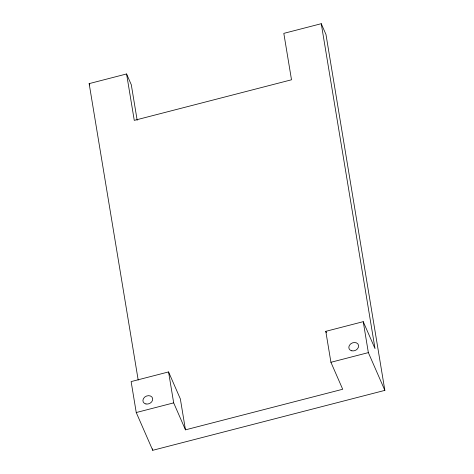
<?xml version="1.0" encoding="UTF-8"?>
<svg xmlns="http://www.w3.org/2000/svg" width="474" height="474" viewBox="0 0 474 474"><rect width="100%" height="100%" fill="white"/><g stroke="black" fill="none" stroke-linecap="round" stroke-linejoin="round"><path stroke-width="0.71" d="M138.195 380.089L89.148 83.625L126.582 73.956L131.298 84.745L137.176 120.289M321.259 23.7L375.023 348.639L363.238 321.668L325.798 331.338L330.923 362.284L342.702 389.255L185.464 429.847L180.345 398.901L168.56 371.93L131.126 381.594L136.245 412.54L152.741 450.3L384.852 390.375L325.976 34.489L321.259 23.7L283.819 33.364L291.504 79.786L134.266 120.378L126.582 73.956M136.245 412.54L173.68 402.876L185.464 429.847M330.923 362.284L368.357 352.615L384.852 390.375M325.798 331.338L326.39 332.683M89.148 83.625L89.734 84.97M363.238 321.668L368.357 352.615M168.56 371.93L173.68 402.876M152.498 448.842L152.741 450.3M351.862 350.831A5.06 4.035 -23.6 0 0 358.587 345.457A5.06 4.035 -23.6 0 0 350.707 343.863A5.06 4.035 -23.6 0 0 351.862 350.831M145.956 403.984A5.06 4.035 -23.6 0 0 152.675 398.616A5.06 4.035 -23.6 0 0 144.801 397.016A5.06 4.035 -23.6 0 0 145.956 403.984"/></g></svg>
